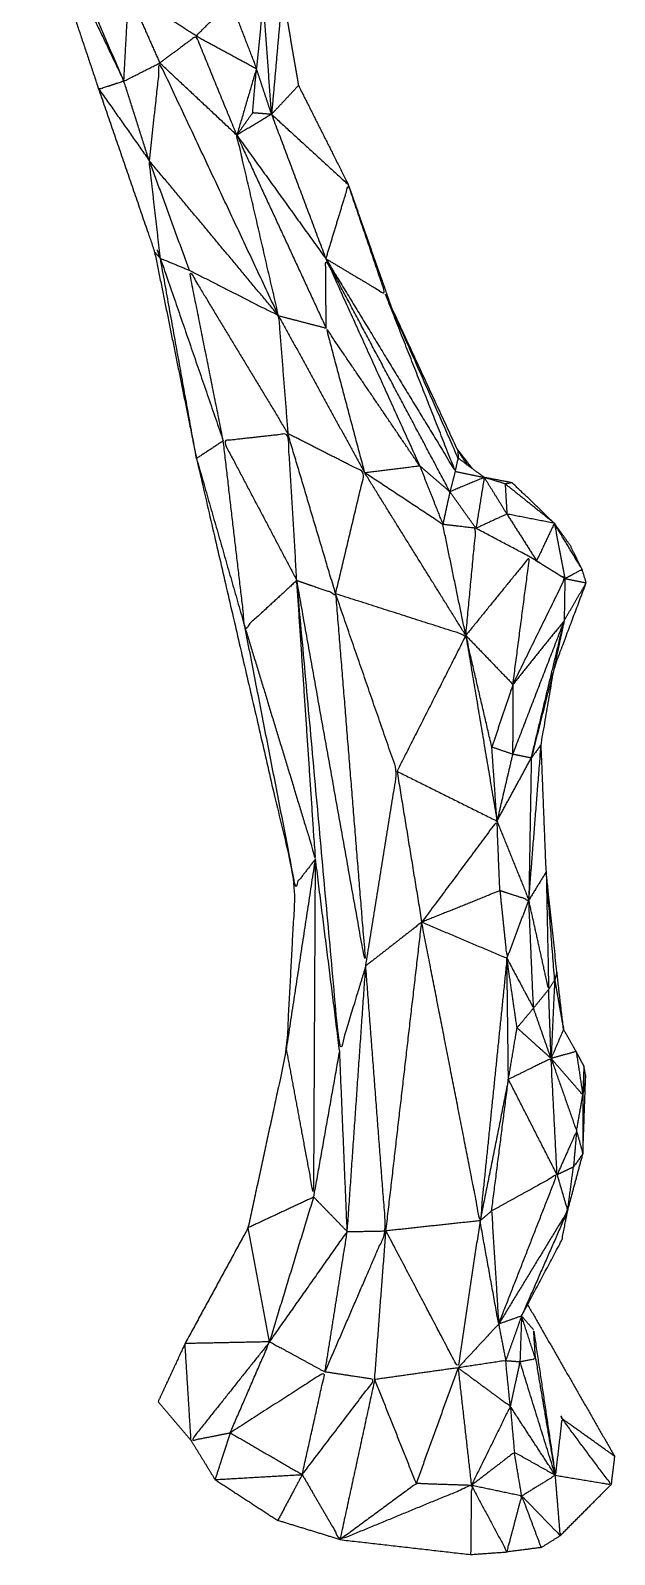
# Model space of a CAD drawing. Header units: centimetres. Extents: x 7653 to 15270, y 5751 to 14937.
# Drawn here: x 8412 to 8616, y 6036 to 6568 of the extents above; entities that cross this region are included whole.
import ezdxf

# ---------------------------------------------------------------- set-up
doc = ezdxf.new("R2010")
doc.units = ezdxf.units.CM
doc.layers.add('Make2D$Visible$Curves$Layer0', color=7, linetype='Continuous', true_color=0x000000)

msp = doc.modelspace()

# ---------------------------------------------------------------- linework, layer by layer
at = {"layer": 'Make2D$Visible$Curves$Layer0'}
for points, knots in [([(8521, 6637.2), (8510.51, 6609.36), (8500.01, 6581.53), (8498.11, 6560.23), (8496.21, 6538.92)], [0, 0, 0, 1, 1, 2, 2, 2]), ([(8521.98, 6638.53), (8511, 6610.03), (8500.01, 6581.53), (8502.81, 6565.26), (8505.61, 6548.99), (8514.31, 6531.68), (8523.02, 6514.38), (8530.46, 6493.19), (8537.91, 6472)], [0.079471, 0.079471, 0.079471, 1, 1, 2, 2, 3, 3, 3.59977, 3.59977, 3.59977]), ([(8469.89, 6566.29), (8458.1, 6573.85), (8446.3, 6581.42), (8451.74, 6569.13), (8457.18, 6556.84)], [0, 0, 0, 1, 1, 2, 2, 2]), ([(8469.89, 6566.29), (8475.89, 6572.32), (8481.88, 6578.35), (8486.41, 6566.62), (8490.93, 6554.89)], [0, 0, 0, 1, 1, 2, 2, 2]), ([(8496.21, 6538.92), (8494.78, 6558.97), (8493.35, 6579.02), (8492.14, 6566.96), (8490.93, 6554.89)], [0, 0, 0, 1, 1, 2, 2, 2]), ([(8484.08, 6531.65), (8476.99, 6548.97), (8469.89, 6566.29), (8463.54, 6561.57), (8457.18, 6556.84)], [0, 0, 0, 1, 1, 2, 2, 2]), ([(8498.65, 6468.62), (8477.92, 6512.73), (8457.18, 6556.84), (8455.32, 6539.81), (8453.47, 6522.79)], [0, 0, 0, 1, 1, 2, 2, 2]), ([(8484.08, 6531.65), (8487.51, 6543.27), (8490.93, 6554.89), (8490.27, 6547.16), (8489.61, 6539.42), (8486.84, 6535.54), (8484.08, 6531.65)], [0, 0, 0, 1, 1, 2, 2, 3, 3, 3]), ([(8435.43, 6548.91), (8445.4, 6519.88), (8455.38, 6490.85), (8462.69, 6454.82), (8470, 6418.78), (8487.24, 6344.29), (8504.49, 6269.8), (8502.94, 6240.99), (8501.4, 6212.19), (8494.7, 6181.16), (8488.01, 6150.14), (8477, 6129.93), (8465.99, 6109.72), (8461.29, 6099.58), (8456.59, 6089.43)], [0, 0, 0, 1, 1, 2, 2, 3, 3, 4, 4, 5, 5, 6, 6, 7, 7, 7]), ([(8453.47, 6522.79), (8444.73, 6535.22), (8435.99, 6547.65), (8440.31, 6549.08), (8444.63, 6550.51), (8449.05, 6536.65), (8453.47, 6522.79)], [0, 0, 0, 1, 1, 2, 2, 3, 3, 3]), ([(8505.61, 6548.99), (8500.91, 6543.96), (8496.21, 6538.92), (8492.91, 6539.17), (8489.61, 6539.42)], [1, 1, 1, 2, 2, 3, 3, 3]), ([(8498.65, 6468.62), (8491.37, 6500.14), (8484.08, 6531.65), (8499.68, 6497.97), (8515.27, 6464.29)], [0, 0, 0, 1, 1, 2, 2, 2]), ([(8457.39, 6488.64), (8455.43, 6505.71), (8453.47, 6522.79), (8460.45, 6503.64), (8467.44, 6484.5)], [0, 0, 0, 1, 1, 2, 2, 2]), ([(8515.15, 6488.54), (8519.09, 6501.46), (8523.02, 6514.38), (8529.52, 6495.23), (8536.02, 6476.09), (8525.59, 6482.31), (8515.15, 6488.54)], [0, 0, 0, 1, 1, 2, 2, 3, 3, 3]), ([(8455.38, 6490.85), (8456.38, 6489.75), (8457.39, 6488.64), (8468.37, 6456.76), (8479.35, 6424.89)], [0, 0, 0, 1, 1, 2, 2, 2]), ([(8515.27, 6464.29), (8515.21, 6476.42), (8515.15, 6488.54), (8531.55, 6452.38), (8547.95, 6416.22)], [0, 0, 0, 1, 1, 2, 2, 2]), ([(8515.15, 6488.54), (8537.78, 6451.41), (8560.4, 6414.27), (8548.21, 6445.18), (8536.02, 6476.09)], [0, 0, 0, 1, 1, 2, 2, 2]), ([(8467.44, 6484.5), (8483.05, 6476.56), (8498.65, 6468.62), (8500.29, 6448.01), (8501.93, 6427.41)], [0, 0, 0, 1, 1, 2, 2, 2]), ([(8479.35, 6424.89), (8473.4, 6454.69), (8467.44, 6484.5), (8484.69, 6455.95), (8501.93, 6427.41)], [0, 0, 0, 1, 1, 2, 2, 2]), ([(8560.4, 6414.27), (8560.9, 6416.57), (8561.41, 6418.87), (8548.71, 6447.48), (8536.02, 6476.09)], [0, 0, 0, 1, 1, 2, 2, 2]), ([(8547.95, 6416.22), (8531.61, 6440.26), (8515.27, 6464.29), (8521.98, 6439.06), (8528.68, 6413.84)], [0, 0, 0, 1, 1, 2, 2, 2]), ([(8505.04, 6376.18), (8496.02, 6367.87), (8486.99, 6359.56), (8483.17, 6392.22), (8479.35, 6424.89)], [0, 0, 0, 1, 1, 2, 2, 2]), ([(8505.04, 6376.18), (8492.2, 6400.53), (8479.35, 6424.89), (8490.64, 6426.15), (8501.93, 6427.41), (8503.49, 6401.79), (8505.04, 6376.18)], [0, 0, 0, 1, 1, 2, 2, 3, 3, 3]), ([(8518.58, 6371.51), (8523.63, 6392.68), (8528.68, 6413.84), (8515.31, 6420.62), (8501.93, 6427.41)], [0, 0, 0, 1, 1, 2, 2, 2]), ([(8505.04, 6376.18), (8511.81, 6373.85), (8518.58, 6371.51), (8510.26, 6399.46), (8501.93, 6427.41)], [0, 0, 0, 1, 1, 2, 2, 2]), ([(8564.67, 6416.46), (8562.96, 6419.03), (8561.25, 6421.6), (8561.33, 6420.24), (8561.41, 6418.87)], [1.389497, 1.389497, 1.389497, 2, 2, 3, 3, 3]), ([(8583.53, 6119.35), (8590.58, 6132.61), (8597.63, 6145.88), (8598.63, 6150.98), (8599.63, 6156.08), (8602.29, 6166.03), (8604.96, 6175.99), (8605.45, 6189.58), (8605.93, 6203.16), (8605.62, 6204.91), (8605.3, 6206.66), (8603.96, 6209.17), (8602.61, 6211.68), (8600.41, 6215.57), (8598.2, 6219.46), (8597.04, 6229.43), (8595.88, 6239.39), (8594.02, 6256.91), (8592.15, 6274.43), (8591.26, 6296.64), (8590.37, 6318.85), (8592.63, 6332.18), (8594.89, 6345.5), (8600.5, 6360.43), (8606.11, 6375.35), (8605.39, 6377.71), (8604.67, 6380.06), (8602.63, 6384.18), (8600.59, 6388.31), (8597.79, 6392.22), (8594.99, 6396.13), (8587.62, 6403.21), (8580.25, 6410.28), (8575.38, 6411.2), (8570.5, 6412.13), (8565.96, 6415.5), (8561.41, 6418.87)], [-2, -2, -2, -1, -1, 0, 0, 1, 1, 2, 2, 3, 3, 4, 4, 5, 5, 6, 6, 7, 7, 8, 8, 9, 9, 10, 10, 11, 11, 12, 12, 13, 13, 14, 14, 15, 15, 16, 16, 16]), ([(8528.68, 6413.84), (8542.36, 6404.79), (8556.04, 6395.73), (8551.99, 6405.98), (8547.95, 6416.22), (8538.32, 6415.03), (8528.68, 6413.84)], [0, 0, 0, 1, 1, 2, 2, 3, 3, 3]), ([(8547.95, 6416.22), (8553.23, 6411.68), (8558.5, 6407.13), (8557.27, 6401.43), (8556.04, 6395.73)], [0, 0, 0, 1, 1, 2, 2, 2]), ([(8560.4, 6414.27), (8565.45, 6413.2), (8570.5, 6412.13), (8564.5, 6409.63), (8558.5, 6407.13)], [0, 0, 0, 1, 1, 2, 2, 2]), ([(8570.5, 6412.13), (8574.46, 6405.74), (8578.42, 6399.35), (8573.02, 6396.86), (8567.61, 6394.37)], [0, 0, 0, 1, 1, 2, 2, 2]), ([(8580.25, 6410.28), (8579.02, 6410.09), (8577.79, 6409.89), (8574.15, 6411.01), (8570.5, 6412.13)], [0, 0, 0, 1, 1, 2, 2, 2]), ([(8578.42, 6399.35), (8583.6, 6391.21), (8588.77, 6383.06), (8593.72, 6379.94), (8598.66, 6376.82)], [0, 0, 0, 1, 1, 2, 2, 2]), ([(8598.66, 6376.82), (8601.67, 6378.44), (8604.67, 6380.06), (8599.83, 6388.09), (8594.99, 6396.13), (8594.99, 6396.13), (8594.99, 6396.14)], [0, 0, 0, 1, 1, 2, 2, 2.000687, 2.000687, 2.000687]), ([(8564.06, 6356.96), (8565.83, 6375.66), (8567.61, 6394.37), (8561.82, 6395.05), (8556.04, 6395.73)], [0, 0, 0, 1, 1, 2, 2, 2]), ([(8588.77, 6383.06), (8587.57, 6383.75), (8586.36, 6384.43), (8576.98, 6389.4), (8567.61, 6394.37)], [0, 0, 0, 1, 1, 2, 2, 2]), ([(8580.52, 6339.87), (8583.44, 6362.15), (8586.36, 6384.43), (8575.21, 6370.7), (8564.06, 6356.96)], [0, 0, 0, 1, 1, 2, 2, 2]), ([(8580.52, 6339.87), (8589.59, 6358.34), (8598.66, 6376.82), (8592.51, 6380.63), (8586.36, 6384.43)], [0, 0, 0, 1, 1, 2, 2, 2]), ([(8486.99, 6359.56), (8499.28, 6319.24), (8511.56, 6278.93), (8508.3, 6327.55), (8505.04, 6376.18)], [0, 0, 0, 1, 1, 2, 2, 2]), ([(8529.12, 6241.59), (8524.57, 6226.66), (8520.01, 6211.74), (8512.53, 6293.96), (8505.04, 6376.18)], [0, 0, 0, 1, 1, 2, 2, 2]), ([(8518.58, 6371.51), (8523.85, 6306.55), (8529.12, 6241.59), (8517.08, 6308.88), (8505.04, 6376.18)], [0, 0, 0, 1, 1, 2, 2, 2]), ([(8574.95, 6292.17), (8574.05, 6305.07), (8573.15, 6317.97), (8568.61, 6337.46), (8564.06, 6356.96), (8541.32, 6364.24), (8518.58, 6371.51)], [0, 0, 0, 1, 1, 2, 2, 3, 3, 3]), ([(8529.12, 6241.59), (8534.58, 6275.57), (8540.04, 6309.55), (8529.31, 6340.53), (8518.58, 6371.51)], [0, 0, 0, 1, 1, 2, 2, 2]), ([(8511.56, 6278.93), (8508.02, 6274.36), (8504.49, 6269.8), (8495.74, 6314.68), (8486.99, 6359.56)], [0, 0, 0, 1, 1, 2, 2, 2]), ([(8586.93, 6314.16), (8592.67, 6338.13), (8598.41, 6362.11), (8596.65, 6353.8), (8594.89, 6345.5)], [0, 0, 0, 1, 1, 2, 2, 2]), ([(8564.06, 6356.96), (8572.29, 6348.41), (8580.52, 6339.87), (8576.83, 6328.92), (8573.15, 6317.97)], [0, 0, 0, 1, 1, 2, 2, 2]), ([(8586.07, 6264.55), (8588.22, 6291.7), (8590.37, 6318.85), (8588.65, 6316.51), (8586.93, 6314.16), (8586.5, 6289.36), (8586.07, 6264.55), (8581.02, 6266.2), (8575.96, 6267.85), (8562.31, 6262.34), (8548.66, 6256.83), (8538.89, 6249.21), (8529.12, 6241.59)], [0, 0, 0, 1, 1, 2, 2, 3, 3, 4, 4, 5, 5, 6, 6, 6]), ([(8586.93, 6314.16), (8583.67, 6314.83), (8580.41, 6315.49), (8576.78, 6316.73), (8573.15, 6317.97)], [0, 0, 0, 1, 1, 2, 2, 2]), ([(8575.96, 6267.85), (8575.46, 6280.01), (8574.95, 6292.17), (8561.8, 6274.5), (8548.66, 6256.83)], [0, 0, 0, 1, 1, 2, 2, 2]), ([(8501.4, 6212.19), (8506.18, 6186.52), (8510.96, 6160.86), (8511.26, 6219.89), (8511.56, 6278.93)], [0, 0, 0, 1, 1, 2, 2, 2]), ([(8592.15, 6274.44), (8592.15, 6274.44), (8592.15, 6274.43), (8589.11, 6269.49), (8586.07, 6264.55)], [0.99996, 0.99996, 0.99996, 1, 1, 2, 2, 2]), ([(8592.15, 6274.43), (8592.57, 6253.9), (8592.99, 6233.37), (8589.53, 6248.96), (8586.07, 6264.55)], [0, 0, 0, 1, 1, 2, 2, 2]), ([(8592.99, 6233.37), (8594.04, 6235), (8595.1, 6236.63), (8593.62, 6255.53), (8592.15, 6274.43)], [0, 0, 0, 1, 1, 2, 2, 2]), ([(8575.96, 6267.85), (8577.19, 6256.02), (8578.43, 6244.19), (8563.54, 6250.51), (8548.66, 6256.83)], [0, 0, 0, 1, 1, 2, 2, 2]), ([(8578.43, 6244.19), (8583.06, 6235.51), (8587.7, 6226.84), (8586.88, 6245.7), (8586.07, 6264.55)], [0, 0, 0, 1, 1, 2, 2, 2]), ([(8578.43, 6244.19), (8573.73, 6198.4), (8569.03, 6152.6), (8558.84, 6204.72), (8548.66, 6256.83)], [0, 0, 0, 1, 1, 2, 2, 2]), ([(8573.07, 6156.02), (8576.01, 6178.99), (8578.95, 6201.97), (8578.69, 6223.08), (8578.43, 6244.19)], [0, 0, 0, 1, 1, 2, 2, 2]), ([(8578.95, 6201.97), (8580.46, 6210.97), (8581.96, 6219.97), (8580.19, 6232.08), (8578.43, 6244.19)], [0, 0, 0, 1, 1, 2, 2, 2]), ([(8514.89, 6099.82), (8518.77, 6124.32), (8522.65, 6148.81), (8525.89, 6195.2), (8529.12, 6241.59)], [0, 0, 0, 1, 1, 2, 2, 2]), ([(8514.89, 6099.82), (8525.53, 6124.44), (8536.18, 6149.05), (8532.65, 6195.32), (8529.12, 6241.59)], [0, 0, 0, 1, 1, 2, 2, 2]), ([(8595.1, 6236.63), (8596.65, 6228.05), (8598.2, 6219.46), (8596.02, 6214.37), (8593.84, 6209.27)], [0, 0, 0, 1, 1, 2, 2, 2]), ([(8602.61, 6211.68), (8603.77, 6204.11), (8604.93, 6196.54), (8599.39, 6202.91), (8593.84, 6209.27)], [0, 0, 0, 1, 1, 2, 2, 2]), ([(8595.94, 6168.66), (8594.89, 6188.97), (8593.84, 6209.27), (8586.4, 6205.62), (8578.95, 6201.97)], [0, 0, 0, 1, 1, 2, 2, 2]), ([(8593.84, 6209.27), (8598.3, 6196.6), (8602.75, 6183.93), (8599.34, 6176.29), (8595.94, 6168.66)], [0, 0, 0, 1, 1, 2, 2, 2]), ([(8604.93, 6196.54), (8604.95, 6186.27), (8604.96, 6175.99), (8603.3, 6173.67), (8601.65, 6171.36), (8598.8, 6170.01), (8595.94, 6168.66)], [0, 0, 0, 1, 1, 2, 2, 3, 3, 3]), ([(8575.54, 6116.54), (8585.74, 6142.6), (8595.94, 6168.66), (8584.51, 6162.34), (8573.07, 6156.02)], [0, 0, 0, 1, 1, 2, 2, 2]), ([(8595.94, 6168.66), (8597.78, 6162.37), (8599.63, 6156.08), (8587.59, 6136.31), (8575.54, 6116.54)], [0, 0, 0, 1, 1, 2, 2, 2]), ([(8569.03, 6152.6), (8565.19, 6126.93), (8561.35, 6101.25), (8548.76, 6125.15), (8536.18, 6149.05)], [0, 0, 0, 1, 1, 2, 2, 2]), ([(8569.03, 6152.6), (8572.29, 6134.57), (8575.54, 6116.54), (8574.31, 6136.28), (8573.07, 6156.02), (8571.05, 6154.31), (8569.03, 6152.6)], [0, 0, 0, 1, 1, 2, 2, 3, 3, 3]), ([(8588.41, 6104.44), (8585.97, 6111.89), (8583.53, 6119.35), (8583.25, 6111.38), (8582.97, 6103.41)], [0, 0, 0, 1, 1, 2, 2, 2]), ([(8495.54, 6110.33), (8481.82, 6093.1), (8468.11, 6075.87), (8474.94, 6077.22), (8481.78, 6078.57)], [0, 0, 0, 1, 1, 2, 2, 2]), ([(8481.78, 6078.57), (8488.66, 6094.45), (8495.54, 6110.33), (8505.22, 6105.07), (8514.89, 6099.82)], [0, 0, 0, 1, 1, 2, 2, 2]), ([(8588.41, 6104.44), (8588.07, 6109.47), (8587.74, 6114.51), (8591.53, 6089.11), (8595.33, 6063.72)], [0, 0, 0, 1, 1, 2, 2, 2]), ([(8579.6, 6087.8), (8578.8, 6095.79), (8578, 6103.78), (8569.67, 6102.52), (8561.35, 6101.25)], [0, 0, 0, 1, 1, 2, 2, 2]), ([(8595.33, 6063.72), (8589.15, 6083.56), (8582.97, 6103.41), (8581.28, 6095.6), (8579.6, 6087.8)], [0, 0, 0, 1, 1, 2, 2, 2]), ([(8582.97, 6103.41), (8585.69, 6103.92), (8588.41, 6104.44), (8591.87, 6084.08), (8595.33, 6063.72)], [0, 0, 0, 1, 1, 2, 2, 2]), ([(8506.93, 6063.97), (8510.91, 6081.89), (8514.89, 6099.82), (8498.33, 6089.19), (8481.78, 6078.57), (8479.12, 6070.4), (8476.47, 6062.23), (8491.7, 6063.1), (8506.93, 6063.97), (8502.67, 6055.96), (8498.4, 6047.95)], [0, 0, 0, 1, 1, 2, 2, 3, 3, 4, 4, 5, 5, 5]), ([(8506.93, 6063.97), (8519.58, 6080.56), (8532.22, 6097.15), (8523.56, 6098.48), (8514.89, 6099.82)], [0, 0, 0, 1, 1, 2, 2, 2]), ([(8561.35, 6101.25), (8570.48, 6094.53), (8579.6, 6087.8), (8572.8, 6073.99), (8566, 6060.19)], [0, 0, 0, 1, 1, 2, 2, 2]), ([(8595.33, 6063.72), (8596.49, 6073.61), (8597.65, 6083.5), (8606.23, 6072), (8614.82, 6060.5), (8605.08, 6062.11), (8595.33, 6063.72)], [0, 0, 0, 1, 1, 2, 2, 3, 3, 3]), ([(8597.32, 6084.52), (8597.48, 6084.01), (8597.65, 6083.5), (8597.51, 6083.95), (8597.36, 6084.4)], [-0.03277344, -0.03277344, -0.03277344, 0, 0, 0.02116015, 0.02116015, 0.02116015]), ([(8583.6, 6056.49), (8582.31, 6064.12), (8581.02, 6071.75), (8573.51, 6065.97), (8566, 6060.19)], [0, 0, 0, 1, 1, 2, 2, 2]), ([(8506.93, 6063.97), (8513.53, 6052.61), (8520.12, 6041.26), (8543.06, 6050.72), (8566, 6060.19), (8565.87, 6048.13), (8565.75, 6036.06)], [0, 0, 0, 1, 1, 2, 2, 3, 3, 3]), ([(8583.6, 6056.49), (8589.47, 6060.1), (8595.33, 6063.72), (8596.2, 6053.2), (8597.07, 6042.69), (8590.34, 6049.59), (8583.6, 6056.49)], [0, 0, 0, 1, 1, 2, 2, 3, 3, 3]), ([(8566, 6060.19), (8556.35, 6060.5), (8546.71, 6060.82), (8533.41, 6051.04), (8520.12, 6041.26)], [0, 0, 0, 1, 1, 2, 2, 2]), ([(8566, 6060.19), (8574.8, 6058.34), (8583.6, 6056.49), (8581.03, 6046.73), (8578.45, 6036.97), (8572.22, 6048.58), (8566, 6060.19)], [0, 0, 0, 1, 1, 2, 2, 3, 3, 3])]:
    msp.add_open_spline(points, degree=2, knots=knots, dxfattribs=at)
for points in [[(8444.63, 6550.51), (8429.48, 6585.72), (8414.33, 6620.94)], [(8412.01, 6618.82), (8423.72, 6583.87), (8435.43, 6548.91)], [(8412.01, 6618.82), (8428.32, 6584.67), (8444.63, 6550.51)], [(8444.63, 6550.51), (8445.47, 6565.96), (8446.3, 6581.42)], [(8469.89, 6566.29), (8480.41, 6560.59), (8490.93, 6554.89)], [(8444.63, 6550.51), (8450.91, 6553.67), (8457.18, 6556.84)], [(8484.08, 6531.65), (8470.63, 6544.24), (8457.18, 6556.84)], [(8496.21, 6538.92), (8493.57, 6546.9), (8490.93, 6554.89)], [(8496.21, 6538.92), (8490.14, 6535.28), (8484.08, 6531.65)], [(8496.21, 6538.92), (8505.68, 6513.73), (8515.15, 6488.54)], [(8496.21, 6538.92), (8509.61, 6526.65), (8523.02, 6514.38)], [(8484.08, 6531.65), (8499.62, 6510.1), (8515.15, 6488.54)], [(8498.65, 6468.62), (8476.06, 6495.7), (8453.47, 6522.79)], [(8457.39, 6488.64), (8456.86, 6490.1), (8456.33, 6491.55)], [(8470, 6418.78), (8463.69, 6453.71), (8457.39, 6488.64)], [(8457.39, 6488.64), (8462.41, 6486.57), (8467.44, 6484.5)], [(8558.5, 6407.13), (8536.83, 6447.84), (8515.15, 6488.54)], [(8561.25, 6421.6), (8548.63, 6448.85), (8536.02, 6476.09)], [(8498.65, 6468.62), (8506.96, 6466.45), (8515.27, 6464.29)], [(8498.65, 6468.62), (8513.67, 6441.23), (8528.68, 6413.84)], [(8479.35, 6424.89), (8474.68, 6421.83), (8470, 6418.78)], [(8470, 6418.78), (8478.49, 6389.17), (8486.99, 6359.56)], [(8566.42, 6415.16), (8563.69, 6418.7), (8560.95, 6422.24)], [(8566.21, 6415.31), (8563.73, 6418.46), (8561.25, 6421.6)], [(8564.06, 6356.96), (8546.37, 6385.4), (8528.68, 6413.84)], [(8560.4, 6414.27), (8559.45, 6410.7), (8558.5, 6407.13)], [(8567.61, 6394.37), (8563.06, 6400.75), (8558.5, 6407.13)], [(8570.5, 6412.13), (8569.06, 6403.25), (8567.61, 6394.37)], [(8594.99, 6396.13), (8586.39, 6403.01), (8577.79, 6409.89)], [(8577.79, 6409.89), (8578.11, 6404.62), (8578.42, 6399.35)], [(8594.99, 6396.13), (8586.71, 6397.74), (8578.42, 6399.35)], [(8564.06, 6356.96), (8560.05, 6376.35), (8556.04, 6395.73)], [(8594.99, 6396.13), (8591.88, 6389.6), (8588.77, 6383.06)], [(8594.99, 6396.13), (8596.83, 6386.48), (8598.66, 6376.82)], [(8598.66, 6376.82), (8598.54, 6369.46), (8598.41, 6362.11)], [(8598.41, 6362.11), (8602.26, 6368.73), (8606.11, 6375.35)], [(8598.66, 6376.82), (8602.39, 6376.09), (8606.11, 6375.35)], [(8598.41, 6362.11), (8589.41, 6338.8), (8580.41, 6315.49)], [(8598.41, 6362.11), (8589.46, 6350.99), (8580.52, 6339.87)], [(8564.06, 6356.96), (8552.05, 6333.25), (8540.04, 6309.55)], [(8564.06, 6356.96), (8569.5, 6324.56), (8574.95, 6292.17)], [(8594.89, 6345.5), (8590.91, 6329.83), (8586.93, 6314.16)], [(8580.52, 6339.87), (8580.46, 6327.68), (8580.41, 6315.49)], [(8580.41, 6315.49), (8577.68, 6303.83), (8574.95, 6292.17)], [(8574.95, 6292.17), (8580.94, 6303.17), (8586.93, 6314.16)], [(8540.04, 6309.55), (8557.49, 6300.86), (8574.95, 6292.17)], [(8540.04, 6309.55), (8544.35, 6283.19), (8548.66, 6256.83)], [(8574.95, 6292.17), (8580.51, 6278.36), (8586.07, 6264.55)], [(8501.4, 6212.19), (8506.48, 6245.56), (8511.56, 6278.93)], [(8520.01, 6211.74), (8515.79, 6245.33), (8511.56, 6278.93)], [(8578.43, 6244.19), (8582.25, 6254.37), (8586.07, 6264.55)], [(8536.18, 6149.05), (8542.42, 6202.94), (8548.66, 6256.83)], [(8595.1, 6236.63), (8594.47, 6222.95), (8593.84, 6209.27)], [(8595.88, 6239.39), (8595.49, 6238.01), (8595.1, 6236.63)], [(8592.99, 6233.37), (8590.34, 6230.11), (8587.7, 6226.84)], [(8593.84, 6209.27), (8593.42, 6221.32), (8592.99, 6233.37)], [(8587.7, 6226.84), (8584.83, 6223.4), (8581.96, 6219.97)], [(8593.84, 6209.27), (8590.77, 6218.05), (8587.7, 6226.84)], [(8593.84, 6209.27), (8587.9, 6214.62), (8581.96, 6219.97)], [(8510.96, 6160.86), (8515.48, 6186.3), (8520.01, 6211.74)], [(8522.65, 6148.81), (8521.33, 6180.27), (8520.01, 6211.74)], [(8602.61, 6211.68), (8598.23, 6210.48), (8593.84, 6209.27)], [(8605.3, 6206.66), (8605.12, 6201.6), (8604.93, 6196.54)], [(8578.95, 6201.97), (8573.99, 6177.28), (8569.03, 6152.6)], [(8595.94, 6168.66), (8587.45, 6185.31), (8578.95, 6201.97)], [(8605.93, 6203.16), (8605.43, 6199.85), (8604.93, 6196.54)], [(8602.75, 6183.93), (8603.84, 6190.23), (8604.93, 6196.54)], [(8602.75, 6183.93), (8602.2, 6177.64), (8601.65, 6171.36)], [(8602.75, 6183.93), (8603.85, 6179.96), (8604.96, 6175.99)], [(8599.63, 6156.08), (8600.64, 6163.72), (8601.65, 6171.36)], [(8510.96, 6160.86), (8499.48, 6155.5), (8488.01, 6150.14)], [(8495.54, 6110.33), (8503.25, 6135.59), (8510.96, 6160.86)], [(8522.65, 6148.81), (8516.8, 6154.83), (8510.96, 6160.86)], [(8569.03, 6152.6), (8552.6, 6150.83), (8536.18, 6149.05)], [(8599.63, 6156.08), (8591.58, 6137.71), (8583.53, 6119.35)], [(8495.54, 6110.33), (8491.77, 6130.23), (8488.01, 6150.14)], [(8495.54, 6110.33), (8509.1, 6129.57), (8522.65, 6148.81)], [(8522.65, 6148.81), (8529.41, 6148.93), (8536.18, 6149.05)], [(8532.22, 6097.15), (8534.2, 6123.1), (8536.18, 6149.05)], [(8585.64, 6123.32), (8600.82, 6096.84), (8616.01, 6070.37)], [(8575.54, 6116.54), (8568.45, 6108.89), (8561.35, 6101.25)], [(8583.53, 6119.35), (8579.54, 6117.94), (8575.54, 6116.54)], [(8575.54, 6116.54), (8576.77, 6110.16), (8578, 6103.78)], [(8583.53, 6119.35), (8580.76, 6111.56), (8578, 6103.78)], [(8583.53, 6119.35), (8585.63, 6116.93), (8587.74, 6114.51)], [(8495.54, 6110.33), (8480.76, 6110.02), (8465.99, 6109.72)], [(8468.11, 6075.87), (8467.05, 6092.79), (8465.99, 6109.72)], [(8578, 6103.78), (8580.48, 6103.59), (8582.97, 6103.41)], [(8561.35, 6101.25), (8546.78, 6099.2), (8532.22, 6097.15)], [(8561.35, 6101.25), (8554.03, 6081.04), (8546.71, 6060.82)], [(8561.35, 6101.25), (8563.67, 6080.72), (8566, 6060.19)], [(8532.22, 6097.15), (8526.17, 6069.2), (8520.12, 6041.26)], [(8532.22, 6097.15), (8539.46, 6078.98), (8546.71, 6060.82)], [(8456.59, 6089.43), (8462.35, 6082.65), (8468.11, 6075.87)], [(8595.33, 6063.72), (8587.47, 6075.76), (8579.6, 6087.8)], [(8579.6, 6087.8), (8580.31, 6079.77), (8581.02, 6071.75)], [(8597.52, 6083.93), (8597.52, 6083.93), (8597.51, 6083.94)], [(8616.01, 6070.37), (8606.83, 6076.94), (8597.65, 6083.5)], [(8481.78, 6078.57), (8494.35, 6071.27), (8506.93, 6063.97)], [(8468.11, 6075.87), (8472.29, 6069.05), (8476.47, 6062.23)], [(8595.33, 6063.72), (8588.17, 6067.73), (8581.02, 6071.75)], [(8616.01, 6070.37), (8615.41, 6065.44), (8614.82, 6060.5)], [(8476.47, 6062.23), (8487.44, 6055.09), (8498.4, 6047.95)], [(8583.6, 6056.49), (8586.98, 6047.49), (8590.36, 6038.49)], [(8597.07, 6042.69), (8605.95, 6051.6), (8614.82, 6060.5)], [(8520.12, 6041.26), (8509.26, 6044.6), (8498.4, 6047.95)], [(8520.12, 6041.26), (8542.94, 6038.66), (8565.75, 6036.06)], [(8590.36, 6038.49), (8593.71, 6040.59), (8597.07, 6042.69)], [(8565.75, 6036.06), (8572.1, 6036.51), (8578.45, 6036.97)], [(8590.36, 6038.49), (8584.41, 6037.73), (8578.45, 6036.97)]]:
    msp.add_open_spline(points, degree=2, dxfattribs=at)

doc.saveas('drawing.dxf')
